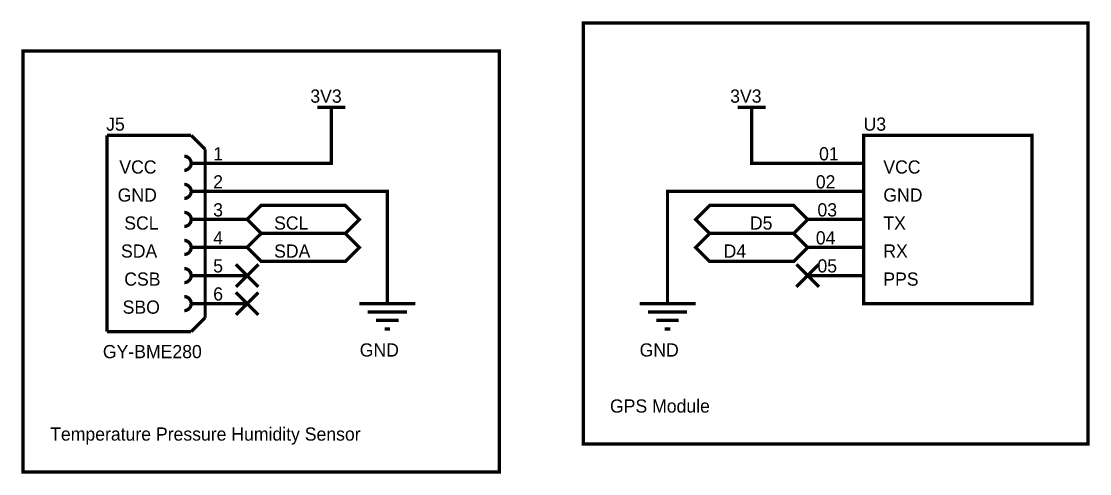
# Model space of a CAD drawing. Header units: inches. Extents: x 0 to 15, y 0 to 9.5.
# Drawn here: x 4.895 to 8.706, y 4.894 to 6.506 of the extents above; entities that cross this region are included whole.
import ezdxf

# ---------------------------------------------------------------- set-up
doc = ezdxf.new("R2010")
doc.units = ezdxf.units.IN
doc.header["$MEASUREMENT"] = 0
doc.layers.add('Sheet', color=255, linetype='Continuous')

msp = doc.modelspace()

# ---------------------------------------------------------------- linework, layer by layer
at = {"layer": 'Sheet'}
for points in [[(6.9002, 6.4997, 0.0118, 0.0118, 0), (8.7, 6.4997, 0.0118, 0.0118, 0), (8.7, 4.9997, 0.0118, 0.0118, 0), (6.9002, 4.9997, 0.0118, 0.0118, 0), (6.9002, 6.4997, 0.0118, 0.0118, 0)], [(4.9011, 6.3998, 0.0118, 0.0118, 0), (6.6003, 6.3998, 0.0118, 0.0118, 0), (6.6003, 4.8998, 0.0118, 0.0118, 0), (4.9011, 4.8998, 0.0118, 0.0118, 0), (4.9011, 6.3998, 0.0118, 0.0118, 0)], [(7.9001, 6.0998, 0.0118, 0.0118, 0), (8.4999, 6.0998, 0.0118, 0.0118, 0), (8.4999, 5.4998, 0.0118, 0.0118, 0), (7.9001, 5.4998, 0.0118, 0.0118, 0), (7.9001, 6.0998, 0.0118, 0.0118, 0)], [(7.9001, 6.0998, 0.0039, 0.0039, 0), (7.9001, 5.4998, 0.0039, 0.0039, 0), (8.4999, 5.4998, 0.0039, 0.0039, 0), (8.4999, 6.0998, 0.0039, 0.0039, 0), (7.9001, 6.0998, 0.0039, 0.0039, 0), (7.9001, 6.0998, 0.0039, 0.0039, 0)], [(5.7509, 5.7499, 0.0118, 0.0118, 0), (5.7006, 5.7998, 0.0118, 0.0118, 0), (5.7509, 5.8497, 0.0118, 0.0118, 0), (6.0508, 5.8497, 0.0118, 0.0118, 0), (6.1007, 5.7998, 0.0118, 0.0118, 0), (6.0508, 5.7499, 0.0118, 0.0118, 0), (5.7509, 5.7499, 0.0118, 0.0118, 0)], [(5.7509, 5.7499, 0.0039, 0.0039, 0), (5.7006, 5.7998, 0.0039, 0.0039, 0), (5.7509, 5.8497, 0.0039, 0.0039, 0), (6.0508, 5.8497, 0.0039, 0.0039, 0), (6.1007, 5.7998, 0.0039, 0.0039, 0), (6.0508, 5.7499, 0.0039, 0.0039, 0), (5.7509, 5.7499, 0.0039, 0.0039, 0)], [(7.3502, 5.7499, 0.0118, 0.0118, 0), (7.3003, 5.7998, 0.0118, 0.0118, 0), (7.3502, 5.8497, 0.0118, 0.0118, 0), (7.6501, 5.8497, 0.0118, 0.0118, 0), (7.7001, 5.7998, 0.0118, 0.0118, 0), (7.6501, 5.7499, 0.0118, 0.0118, 0), (7.3502, 5.7499, 0.0118, 0.0118, 0)], [(7.3502, 5.7499, 0.0039, 0.0039, 0), (7.3003, 5.7998, 0.0039, 0.0039, 0), (7.3502, 5.8497, 0.0039, 0.0039, 0), (7.6501, 5.8497, 0.0039, 0.0039, 0), (7.7001, 5.7998, 0.0039, 0.0039, 0), (7.6501, 5.7499, 0.0039, 0.0039, 0), (7.3502, 5.7499, 0.0039, 0.0039, 0)], [(5.7509, 5.65, 0.0118, 0.0118, 0), (5.7006, 5.6999, 0.0118, 0.0118, 0), (5.7509, 5.7499, 0.0118, 0.0118, 0), (6.0508, 5.7499, 0.0118, 0.0118, 0), (6.1007, 5.6999, 0.0118, 0.0118, 0), (6.0508, 5.65, 0.0118, 0.0118, 0), (5.7509, 5.65, 0.0118, 0.0118, 0)], [(7.3502, 5.65, 0.0118, 0.0118, 0), (7.3003, 5.6999, 0.0118, 0.0118, 0), (7.3502, 5.7499, 0.0118, 0.0118, 0), (7.6501, 5.7499, 0.0118, 0.0118, 0), (7.7001, 5.6999, 0.0118, 0.0118, 0), (7.6501, 5.65, 0.0118, 0.0118, 0), (7.3502, 5.65, 0.0118, 0.0118, 0)], [(5.7509, 5.65, 0.0039, 0.0039, 0), (5.7006, 5.6999, 0.0039, 0.0039, 0), (5.7509, 5.7499, 0.0039, 0.0039, 0), (6.0508, 5.7499, 0.0039, 0.0039, 0), (6.1007, 5.6999, 0.0039, 0.0039, 0), (6.0508, 5.65, 0.0039, 0.0039, 0), (5.7509, 5.65, 0.0039, 0.0039, 0)], [(7.3502, 5.65, 0.0039, 0.0039, 0), (7.3003, 5.6999, 0.0039, 0.0039, 0), (7.3502, 5.7499, 0.0039, 0.0039, 0), (7.6501, 5.7499, 0.0039, 0.0039, 0), (7.7001, 5.6999, 0.0039, 0.0039, 0), (7.6501, 5.65, 0.0039, 0.0039, 0), (7.3502, 5.65, 0.0039, 0.0039, 0)]]:
    msp.add_lwpolyline(points, format="xyseb", close=True, dxfattribs=at)
for points in [[(5.9506, 6.1997, 0.0118, 0.0118, 0), (6.0508, 6.1997, 0.0118, 0.0118, 0)], [(6.0005, 6.0998, 0.0118, 0.0118, 0), (6.0005, 6.1997, 0.0118, 0.0118, 0)], [(7.4501, 6.1997, 0.0118, 0.0118, 0), (7.5503, 6.1997, 0.0118, 0.0118, 0)], [(7.5, 6.0998, 0.0118, 0.0118, 0), (7.5, 6.1997, 0.0118, 0.0118, 0)], [(5.201, 5.3999, 0.0118, 0.0118, 0), (5.201, 6.0998, 0.0118, 0.0118, 0)], [(5.201, 6.0998, 0.0118, 0.0118, 0), (5.5009, 6.0998, 0.0118, 0.0118, 0)], [(5.5509, 6.0499, 0.0118, 0.0118, 0), (5.5009, 6.0998, 0.0118, 0.0118, 0)], [(5.7006, 5.9999, 0.0118, 0.0118, 0), (6.0005, 5.9999, 0.0118, 0.0118, 0), (6.0005, 6.0998, 0.0118, 0.0118, 0)], [(7.5, 6.0998, 0.0118, 0.0118, 0), (7.5, 5.9999, 0.0118, 0.0118, 0), (7.7001, 5.9999, 0.0118, 0.0118, 0)], [(5.5009, 5.9999, 0.0118, 0.0118, 0), (5.5009, 6.001, 0.0118, 0.0118, 0), (5.5009, 6.0025, 0.0118, 0.0118, 0), (5.5006, 6.0036, 0.0118, 0.0118, 0), (5.5006, 6.0051, 0.0118, 0.0118, 0), (5.5002, 6.0062, 0.0118, 0.0118, 0), (5.4998, 6.0073, 0.0118, 0.0118, 0), (5.4995, 6.0084, 0.0118, 0.0118, 0), (5.4991, 6.0095, 0.0118, 0.0118, 0), (5.4984, 6.0106, 0.0118, 0.0118, 0), (5.498, 6.0117, 0.0118, 0.0118, 0), (5.4973, 6.0128, 0.0118, 0.0118, 0), (5.4965, 6.0139, 0.0118, 0.0118, 0), (5.4958, 6.0146, 0.0118, 0.0118, 0), (5.4951, 6.0157, 0.0118, 0.0118, 0), (5.4943, 6.0168, 0.0118, 0.0118, 0), (5.4936, 6.0175, 0.0118, 0.0118, 0), (5.4929, 6.0183, 0.0118, 0.0118, 0), (5.4918, 6.019, 0.0118, 0.0118, 0), (5.4907, 6.0198, 0.0118, 0.0118, 0), (5.4899, 6.0205, 0.0118, 0.0118, 0), (5.4888, 6.0212, 0.0118, 0.0118, 0), (5.4877, 6.022, 0.0118, 0.0118, 0), (5.4866, 6.0223, 0.0118, 0.0118, 0), (5.4855, 6.0231, 0.0118, 0.0118, 0), (5.4844, 6.0234, 0.0118, 0.0118, 0), (5.4833, 6.0238, 0.0118, 0.0118, 0), (5.4822, 6.0242, 0.0118, 0.0118, 0), (5.4811, 6.0245, 0.0118, 0.0118, 0), (5.4796, 6.0245, 0.0118, 0.0118, 0), (5.4785, 6.0249, 0.0118, 0.0118, 0), (5.4771, 6.0249, 0.0118, 0.0118, 0), (5.476, 6.0249, 0.0118, 0.0118, 0)], [(5.476, 6.0249, 0.0118, 0.0118, 0), (5.476, 6.0249, 0.0118, 0.0118, 0), (5.476, 6.0249, 0.0118, 0.0118, 0), (5.476, 6.0249, 0.0118, 0.0118, 0), (5.476, 6.0249, 0.0118, 0.0118, 0), (5.476, 6.0249, 0.0118, 0.0118, 0), (5.476, 6.0249, 0.0118, 0.0118, 0), (5.476, 6.0249, 0.0118, 0.0118, 0), (5.476, 6.0249, 0.0118, 0.0118, 0), (5.476, 6.0249, 0.0118, 0.0118, 0), (5.476, 6.0249, 0.0118, 0.0118, 0), (5.476, 6.0249, 0.0118, 0.0118, 0), (5.476, 6.0249, 0.0118, 0.0118, 0), (5.476, 6.0249, 0.0118, 0.0118, 0), (5.476, 6.0249, 0.0118, 0.0118, 0), (5.476, 6.0249, 0.0118, 0.0118, 0), (5.476, 6.0249, 0.0118, 0.0118, 0), (5.476, 6.0249, 0.0118, 0.0118, 0), (5.476, 6.0249, 0.0118, 0.0118, 0), (5.476, 6.0249, 0.0118, 0.0118, 0), (5.476, 6.0249, 0.0118, 0.0118, 0), (5.476, 6.0249, 0.0118, 0.0118, 0), (5.476, 6.0249, 0.0118, 0.0118, 0), (5.476, 6.0249, 0.0118, 0.0118, 0), (5.476, 6.0249, 0.0118, 0.0118, 0), (5.476, 6.0249, 0.0118, 0.0118, 0), (5.476, 6.0249, 0.0118, 0.0118, 0), (5.476, 6.0249, 0.0118, 0.0118, 0), (5.476, 6.0249, 0.0118, 0.0118, 0), (5.476, 6.0249, 0.0118, 0.0118, 0), (5.476, 6.0249, 0.0118, 0.0118, 0), (5.476, 6.0249, 0.0118, 0.0118, 0), (5.476, 6.0249, 0.0118, 0.0118, 0)], [(5.5509, 6.0499, 0.0118, 0.0118, 0), (5.5509, 5.4499, 0.0118, 0.0118, 0)], [(5.476, 5.975, 0.0118, 0.0118, 0), (5.4771, 5.975, 0.0118, 0.0118, 0), (5.4785, 5.975, 0.0118, 0.0118, 0), (5.4796, 5.9753, 0.0118, 0.0118, 0), (5.4811, 5.9753, 0.0118, 0.0118, 0), (5.4822, 5.9757, 0.0118, 0.0118, 0), (5.4833, 5.9761, 0.0118, 0.0118, 0), (5.4844, 5.9764, 0.0118, 0.0118, 0), (5.4855, 5.9768, 0.0118, 0.0118, 0), (5.4866, 5.9775, 0.0118, 0.0118, 0), (5.4877, 5.9779, 0.0118, 0.0118, 0), (5.4888, 5.9786, 0.0118, 0.0118, 0), (5.4899, 5.979, 0.0118, 0.0118, 0), (5.4907, 5.9797, 0.0118, 0.0118, 0), (5.4918, 5.9805, 0.0118, 0.0118, 0), (5.4929, 5.9816, 0.0118, 0.0118, 0), (5.4936, 5.9823, 0.0118, 0.0118, 0), (5.4943, 5.983, 0.0118, 0.0118, 0), (5.4951, 5.9841, 0.0118, 0.0118, 0), (5.4958, 5.9849, 0.0118, 0.0118, 0), (5.4965, 5.986, 0.0118, 0.0118, 0), (5.4973, 5.9871, 0.0118, 0.0118, 0), (5.498, 5.9878, 0.0118, 0.0118, 0), (5.4984, 5.9889, 0.0118, 0.0118, 0), (5.4991, 5.99, 0.0118, 0.0118, 0), (5.4995, 5.9911, 0.0118, 0.0118, 0), (5.4998, 5.9926, 0.0118, 0.0118, 0), (5.5002, 5.9937, 0.0118, 0.0118, 0), (5.5006, 5.9948, 0.0118, 0.0118, 0), (5.5006, 5.9963, 0.0118, 0.0118, 0), (5.5009, 5.9974, 0.0118, 0.0118, 0), (5.5009, 5.9985, 0.0118, 0.0118, 0), (5.5009, 5.9999, 0.0118, 0.0118, 0)], [(5.5009, 5.9999, 0.0118, 0.0118, 0), (5.7006, 5.9999, 0.0118, 0.0118, 0)], [(7.9001, 5.9999, 0.0118, 0.0118, 0), (7.7001, 5.9999, 0.0118, 0.0118, 0)], [(5.5009, 5.8997, 0.0118, 0.0118, 0), (5.5009, 5.9011, 0.0118, 0.0118, 0), (5.5009, 5.9022, 0.0118, 0.0118, 0), (5.5006, 5.9034, 0.0118, 0.0118, 0), (5.5006, 5.9048, 0.0118, 0.0118, 0), (5.5002, 5.9059, 0.0118, 0.0118, 0), (5.4998, 5.907, 0.0118, 0.0118, 0), (5.4995, 5.9085, 0.0118, 0.0118, 0), (5.4991, 5.9096, 0.0118, 0.0118, 0), (5.4984, 5.9107, 0.0118, 0.0118, 0), (5.498, 5.9118, 0.0118, 0.0118, 0), (5.4973, 5.9125, 0.0118, 0.0118, 0), (5.4965, 5.9136, 0.0118, 0.0118, 0), (5.4958, 5.9147, 0.0118, 0.0118, 0), (5.4951, 5.9155, 0.0118, 0.0118, 0), (5.4943, 5.9166, 0.0118, 0.0118, 0), (5.4936, 5.9173, 0.0118, 0.0118, 0), (5.4929, 5.918, 0.0118, 0.0118, 0), (5.4918, 5.9191, 0.0118, 0.0118, 0), (5.4907, 5.9199, 0.0118, 0.0118, 0), (5.4899, 5.9206, 0.0118, 0.0118, 0), (5.4888, 5.921, 0.0118, 0.0118, 0), (5.4877, 5.9217, 0.0118, 0.0118, 0), (5.4866, 5.9221, 0.0118, 0.0118, 0), (5.4855, 5.9228, 0.0118, 0.0118, 0), (5.4844, 5.9232, 0.0118, 0.0118, 0), (5.4833, 5.9235, 0.0118, 0.0118, 0), (5.4822, 5.9239, 0.0118, 0.0118, 0), (5.4811, 5.9243, 0.0118, 0.0118, 0), (5.4796, 5.9243, 0.0118, 0.0118, 0), (5.4785, 5.9246, 0.0118, 0.0118, 0), (5.4771, 5.9246, 0.0118, 0.0118, 0), (5.476, 5.9246, 0.0118, 0.0118, 0)], [(5.476, 5.9246, 0.0118, 0.0118, 0), (5.476, 5.9246, 0.0118, 0.0118, 0), (5.476, 5.9246, 0.0118, 0.0118, 0), (5.476, 5.9246, 0.0118, 0.0118, 0), (5.476, 5.9246, 0.0118, 0.0118, 0), (5.476, 5.9246, 0.0118, 0.0118, 0), (5.476, 5.9246, 0.0118, 0.0118, 0), (5.476, 5.9246, 0.0118, 0.0118, 0), (5.476, 5.9246, 0.0118, 0.0118, 0), (5.476, 5.9246, 0.0118, 0.0118, 0), (5.476, 5.9246, 0.0118, 0.0118, 0), (5.476, 5.9246, 0.0118, 0.0118, 0), (5.476, 5.9246, 0.0118, 0.0118, 0), (5.476, 5.9246, 0.0118, 0.0118, 0), (5.476, 5.9246, 0.0118, 0.0118, 0), (5.476, 5.9246, 0.0118, 0.0118, 0), (5.476, 5.9246, 0.0118, 0.0118, 0), (5.476, 5.9246, 0.0118, 0.0118, 0), (5.476, 5.9246, 0.0118, 0.0118, 0), (5.476, 5.9246, 0.0118, 0.0118, 0), (5.476, 5.9246, 0.0118, 0.0118, 0), (5.476, 5.9246, 0.0118, 0.0118, 0), (5.476, 5.9246, 0.0118, 0.0118, 0), (5.476, 5.9246, 0.0118, 0.0118, 0), (5.476, 5.9246, 0.0118, 0.0118, 0), (5.476, 5.9246, 0.0118, 0.0118, 0), (5.476, 5.9246, 0.0118, 0.0118, 0), (5.476, 5.9246, 0.0118, 0.0118, 0), (5.476, 5.9246, 0.0118, 0.0118, 0), (5.476, 5.9246, 0.0118, 0.0118, 0), (5.476, 5.9246, 0.0118, 0.0118, 0), (5.476, 5.9246, 0.0118, 0.0118, 0), (5.476, 5.9246, 0.0118, 0.0118, 0)], [(5.476, 5.8747, 0.0118, 0.0118, 0), (5.4771, 5.8747, 0.0118, 0.0118, 0), (5.4785, 5.8747, 0.0118, 0.0118, 0), (5.4796, 5.8751, 0.0118, 0.0118, 0), (5.4811, 5.8751, 0.0118, 0.0118, 0), (5.4822, 5.8754, 0.0118, 0.0118, 0), (5.4833, 5.8758, 0.0118, 0.0118, 0), (5.4844, 5.8762, 0.0118, 0.0118, 0), (5.4855, 5.8765, 0.0118, 0.0118, 0), (5.4866, 5.8773, 0.0118, 0.0118, 0), (5.4877, 5.8776, 0.0118, 0.0118, 0), (5.4888, 5.8784, 0.0118, 0.0118, 0), (5.4899, 5.8791, 0.0118, 0.0118, 0), (5.4907, 5.8799, 0.0118, 0.0118, 0), (5.4918, 5.8806, 0.0118, 0.0118, 0), (5.4929, 5.8813, 0.0118, 0.0118, 0), (5.4936, 5.8821, 0.0118, 0.0118, 0), (5.4943, 5.8828, 0.0118, 0.0118, 0), (5.4951, 5.8839, 0.0118, 0.0118, 0), (5.4958, 5.885, 0.0118, 0.0118, 0), (5.4965, 5.8857, 0.0118, 0.0118, 0), (5.4973, 5.8868, 0.0118, 0.0118, 0), (5.498, 5.8879, 0.0118, 0.0118, 0), (5.4984, 5.889, 0.0118, 0.0118, 0), (5.4991, 5.8901, 0.0118, 0.0118, 0), (5.4995, 5.8912, 0.0118, 0.0118, 0), (5.4998, 5.8923, 0.0118, 0.0118, 0), (5.5002, 5.8934, 0.0118, 0.0118, 0), (5.5006, 5.8945, 0.0118, 0.0118, 0), (5.5006, 5.896, 0.0118, 0.0118, 0), (5.5009, 5.8971, 0.0118, 0.0118, 0), (5.5009, 5.8986, 0.0118, 0.0118, 0), (5.5009, 5.8997, 0.0118, 0.0118, 0)], [(5.5009, 5.8997, 0.0118, 0.0118, 0), (5.7006, 5.8997, 0.0118, 0.0118, 0)], [(5.7006, 5.8997, 0.0118, 0.0118, 0), (6.2006, 5.8997, 0.0118, 0.0118, 0), (6.2006, 5.5997, 0.0118, 0.0118, 0)], [(7.2001, 5.5997, 0.0118, 0.0118, 0), (7.2001, 5.8997, 0.0118, 0.0118, 0), (7.7001, 5.8997, 0.0118, 0.0118, 0)], [(7.9001, 5.8997, 0.0118, 0.0118, 0), (7.7001, 5.8997, 0.0118, 0.0118, 0)], [(5.5009, 5.7998, 0.0118, 0.0118, 0), (5.5009, 5.8013, 0.0118, 0.0118, 0), (5.5009, 5.8024, 0.0118, 0.0118, 0), (5.5006, 5.8035, 0.0118, 0.0118, 0), (5.5006, 5.8049, 0.0118, 0.0118, 0), (5.5002, 5.806, 0.0118, 0.0118, 0), (5.4998, 5.8071, 0.0118, 0.0118, 0), (5.4995, 5.8086, 0.0118, 0.0118, 0), (5.4991, 5.8097, 0.0118, 0.0118, 0), (5.4984, 5.8108, 0.0118, 0.0118, 0), (5.498, 5.8119, 0.0118, 0.0118, 0), (5.4973, 5.8127, 0.0118, 0.0118, 0), (5.4965, 5.8138, 0.0118, 0.0118, 0), (5.4958, 5.8149, 0.0118, 0.0118, 0), (5.4951, 5.8156, 0.0118, 0.0118, 0), (5.4943, 5.8167, 0.0118, 0.0118, 0), (5.4936, 5.8174, 0.0118, 0.0118, 0), (5.4929, 5.8182, 0.0118, 0.0118, 0), (5.4918, 5.8193, 0.0118, 0.0118, 0), (5.4907, 5.82, 0.0118, 0.0118, 0), (5.4899, 5.8207, 0.0118, 0.0118, 0), (5.4888, 5.8211, 0.0118, 0.0118, 0), (5.4877, 5.8218, 0.0118, 0.0118, 0), (5.4866, 5.8222, 0.0118, 0.0118, 0), (5.4855, 5.8229, 0.0118, 0.0118, 0), (5.4844, 5.8233, 0.0118, 0.0118, 0), (5.4833, 5.8237, 0.0118, 0.0118, 0), (5.4822, 5.824, 0.0118, 0.0118, 0), (5.4811, 5.8244, 0.0118, 0.0118, 0), (5.4796, 5.8244, 0.0118, 0.0118, 0), (5.4785, 5.8248, 0.0118, 0.0118, 0), (5.4771, 5.8248, 0.0118, 0.0118, 0), (5.476, 5.8248, 0.0118, 0.0118, 0)], [(5.476, 5.8248, 0.0118, 0.0118, 0), (5.476, 5.8248, 0.0118, 0.0118, 0), (5.476, 5.8248, 0.0118, 0.0118, 0), (5.476, 5.8248, 0.0118, 0.0118, 0), (5.476, 5.8248, 0.0118, 0.0118, 0), (5.476, 5.8248, 0.0118, 0.0118, 0), (5.476, 5.8248, 0.0118, 0.0118, 0), (5.476, 5.8248, 0.0118, 0.0118, 0), (5.476, 5.8248, 0.0118, 0.0118, 0), (5.476, 5.8248, 0.0118, 0.0118, 0), (5.476, 5.8248, 0.0118, 0.0118, 0), (5.476, 5.8248, 0.0118, 0.0118, 0), (5.476, 5.8248, 0.0118, 0.0118, 0), (5.476, 5.8248, 0.0118, 0.0118, 0), (5.476, 5.8248, 0.0118, 0.0118, 0), (5.476, 5.8248, 0.0118, 0.0118, 0), (5.476, 5.8248, 0.0118, 0.0118, 0), (5.476, 5.8248, 0.0118, 0.0118, 0), (5.476, 5.8248, 0.0118, 0.0118, 0), (5.476, 5.8248, 0.0118, 0.0118, 0), (5.476, 5.8248, 0.0118, 0.0118, 0), (5.476, 5.8248, 0.0118, 0.0118, 0), (5.476, 5.8248, 0.0118, 0.0118, 0), (5.476, 5.8248, 0.0118, 0.0118, 0), (5.476, 5.8248, 0.0118, 0.0118, 0), (5.476, 5.8248, 0.0118, 0.0118, 0), (5.476, 5.8248, 0.0118, 0.0118, 0), (5.476, 5.8248, 0.0118, 0.0118, 0), (5.476, 5.8248, 0.0118, 0.0118, 0), (5.476, 5.8248, 0.0118, 0.0118, 0), (5.476, 5.8248, 0.0118, 0.0118, 0), (5.476, 5.8248, 0.0118, 0.0118, 0), (5.476, 5.8248, 0.0118, 0.0118, 0)], [(5.476, 5.7748, 0.0118, 0.0118, 0), (5.4771, 5.7748, 0.0118, 0.0118, 0), (5.4785, 5.7748, 0.0118, 0.0118, 0), (5.4796, 5.7752, 0.0118, 0.0118, 0), (5.4811, 5.7752, 0.0118, 0.0118, 0), (5.4822, 5.7756, 0.0118, 0.0118, 0), (5.4833, 5.7759, 0.0118, 0.0118, 0), (5.4844, 5.7763, 0.0118, 0.0118, 0), (5.4855, 5.7767, 0.0118, 0.0118, 0), (5.4866, 5.7774, 0.0118, 0.0118, 0), (5.4877, 5.7778, 0.0118, 0.0118, 0), (5.4888, 5.7785, 0.0118, 0.0118, 0), (5.4899, 5.7789, 0.0118, 0.0118, 0), (5.4907, 5.7796, 0.0118, 0.0118, 0), (5.4918, 5.7803, 0.0118, 0.0118, 0), (5.4929, 5.7814, 0.0118, 0.0118, 0), (5.4936, 5.7822, 0.0118, 0.0118, 0), (5.4943, 5.7829, 0.0118, 0.0118, 0), (5.4951, 5.784, 0.0118, 0.0118, 0), (5.4958, 5.7847, 0.0118, 0.0118, 0), (5.4965, 5.7858, 0.0118, 0.0118, 0), (5.4973, 5.787, 0.0118, 0.0118, 0), (5.498, 5.7877, 0.0118, 0.0118, 0), (5.4984, 5.7888, 0.0118, 0.0118, 0), (5.4991, 5.7899, 0.0118, 0.0118, 0), (5.4995, 5.791, 0.0118, 0.0118, 0), (5.4998, 5.7925, 0.0118, 0.0118, 0), (5.5002, 5.7936, 0.0118, 0.0118, 0), (5.5006, 5.7947, 0.0118, 0.0118, 0), (5.5006, 5.7961, 0.0118, 0.0118, 0), (5.5009, 5.7972, 0.0118, 0.0118, 0), (5.5009, 5.7983, 0.0118, 0.0118, 0), (5.5009, 5.7998, 0.0118, 0.0118, 0)], [(5.5009, 5.7998, 0.0118, 0.0118, 0), (5.7006, 5.7998, 0.0118, 0.0118, 0)], [(7.9001, 5.7998, 0.0118, 0.0118, 0), (7.7001, 5.7998, 0.0118, 0.0118, 0)], [(5.5009, 5.6999, 0.0118, 0.0118, 0), (5.5009, 5.701, 0.0118, 0.0118, 0), (5.5009, 5.7025, 0.0118, 0.0118, 0), (5.5006, 5.7036, 0.0118, 0.0118, 0), (5.5006, 5.7051, 0.0118, 0.0118, 0), (5.5002, 5.7062, 0.0118, 0.0118, 0), (5.4998, 5.7073, 0.0118, 0.0118, 0), (5.4995, 5.7084, 0.0118, 0.0118, 0), (5.4991, 5.7095, 0.0118, 0.0118, 0), (5.4984, 5.7106, 0.0118, 0.0118, 0), (5.498, 5.7117, 0.0118, 0.0118, 0), (5.4973, 5.7128, 0.0118, 0.0118, 0), (5.4965, 5.7139, 0.0118, 0.0118, 0), (5.4958, 5.7146, 0.0118, 0.0118, 0), (5.4951, 5.7157, 0.0118, 0.0118, 0), (5.4943, 5.7168, 0.0118, 0.0118, 0), (5.4936, 5.7176, 0.0118, 0.0118, 0), (5.4929, 5.7183, 0.0118, 0.0118, 0), (5.4918, 5.719, 0.0118, 0.0118, 0), (5.4907, 5.7198, 0.0118, 0.0118, 0), (5.4899, 5.7205, 0.0118, 0.0118, 0), (5.4888, 5.7212, 0.0118, 0.0118, 0), (5.4877, 5.722, 0.0118, 0.0118, 0), (5.4866, 5.7223, 0.0118, 0.0118, 0), (5.4855, 5.7231, 0.0118, 0.0118, 0), (5.4844, 5.7234, 0.0118, 0.0118, 0), (5.4833, 5.7238, 0.0118, 0.0118, 0), (5.4822, 5.7242, 0.0118, 0.0118, 0), (5.4811, 5.7245, 0.0118, 0.0118, 0), (5.4796, 5.7245, 0.0118, 0.0118, 0), (5.4785, 5.7249, 0.0118, 0.0118, 0), (5.4771, 5.7249, 0.0118, 0.0118, 0), (5.476, 5.7249, 0.0118, 0.0118, 0)], [(5.476, 5.7249, 0.0118, 0.0118, 0), (5.476, 5.7249, 0.0118, 0.0118, 0), (5.476, 5.7249, 0.0118, 0.0118, 0), (5.476, 5.7249, 0.0118, 0.0118, 0), (5.476, 5.7249, 0.0118, 0.0118, 0), (5.476, 5.7249, 0.0118, 0.0118, 0), (5.476, 5.7249, 0.0118, 0.0118, 0), (5.476, 5.7249, 0.0118, 0.0118, 0), (5.476, 5.7249, 0.0118, 0.0118, 0), (5.476, 5.7249, 0.0118, 0.0118, 0), (5.476, 5.7249, 0.0118, 0.0118, 0), (5.476, 5.7249, 0.0118, 0.0118, 0), (5.476, 5.7249, 0.0118, 0.0118, 0), (5.476, 5.7249, 0.0118, 0.0118, 0), (5.476, 5.7249, 0.0118, 0.0118, 0), (5.476, 5.7249, 0.0118, 0.0118, 0), (5.476, 5.7249, 0.0118, 0.0118, 0), (5.476, 5.7249, 0.0118, 0.0118, 0), (5.476, 5.7249, 0.0118, 0.0118, 0), (5.476, 5.7249, 0.0118, 0.0118, 0), (5.476, 5.7249, 0.0118, 0.0118, 0), (5.476, 5.7249, 0.0118, 0.0118, 0), (5.476, 5.7249, 0.0118, 0.0118, 0), (5.476, 5.7249, 0.0118, 0.0118, 0), (5.476, 5.7249, 0.0118, 0.0118, 0), (5.476, 5.7249, 0.0118, 0.0118, 0), (5.476, 5.7249, 0.0118, 0.0118, 0), (5.476, 5.7249, 0.0118, 0.0118, 0), (5.476, 5.7249, 0.0118, 0.0118, 0), (5.476, 5.7249, 0.0118, 0.0118, 0), (5.476, 5.7249, 0.0118, 0.0118, 0), (5.476, 5.7249, 0.0118, 0.0118, 0), (5.476, 5.7249, 0.0118, 0.0118, 0)], [(5.476, 5.675, 0.0118, 0.0118, 0), (5.4771, 5.675, 0.0118, 0.0118, 0), (5.4785, 5.675, 0.0118, 0.0118, 0), (5.4796, 5.6753, 0.0118, 0.0118, 0), (5.4811, 5.6753, 0.0118, 0.0118, 0), (5.4822, 5.6757, 0.0118, 0.0118, 0), (5.4833, 5.6761, 0.0118, 0.0118, 0), (5.4844, 5.6764, 0.0118, 0.0118, 0), (5.4855, 5.6768, 0.0118, 0.0118, 0), (5.4866, 5.6775, 0.0118, 0.0118, 0), (5.4877, 5.6779, 0.0118, 0.0118, 0), (5.4888, 5.6786, 0.0118, 0.0118, 0), (5.4899, 5.679, 0.0118, 0.0118, 0), (5.4907, 5.6797, 0.0118, 0.0118, 0), (5.4918, 5.6805, 0.0118, 0.0118, 0), (5.4929, 5.6816, 0.0118, 0.0118, 0), (5.4936, 5.6823, 0.0118, 0.0118, 0), (5.4943, 5.683, 0.0118, 0.0118, 0), (5.4951, 5.6841, 0.0118, 0.0118, 0), (5.4958, 5.6849, 0.0118, 0.0118, 0), (5.4965, 5.686, 0.0118, 0.0118, 0), (5.4973, 5.6871, 0.0118, 0.0118, 0), (5.498, 5.6878, 0.0118, 0.0118, 0), (5.4984, 5.6889, 0.0118, 0.0118, 0), (5.4991, 5.69, 0.0118, 0.0118, 0), (5.4995, 5.6911, 0.0118, 0.0118, 0), (5.4998, 5.6926, 0.0118, 0.0118, 0), (5.5002, 5.6937, 0.0118, 0.0118, 0), (5.5006, 5.6948, 0.0118, 0.0118, 0), (5.5006, 5.6963, 0.0118, 0.0118, 0), (5.5009, 5.6974, 0.0118, 0.0118, 0), (5.5009, 5.6985, 0.0118, 0.0118, 0), (5.5009, 5.6999, 0.0118, 0.0118, 0)], [(5.5009, 5.6999, 0.0118, 0.0118, 0), (5.7006, 5.6999, 0.0118, 0.0118, 0)], [(7.9001, 5.6999, 0.0118, 0.0118, 0), (7.7001, 5.6999, 0.0118, 0.0118, 0)], [(5.6606, 5.5597, 0.0118, 0.0118, 0), (5.7406, 5.6397, 0.0118, 0.0118, 0)], [(5.6606, 5.6397, 0.0118, 0.0118, 0), (5.7406, 5.5597, 0.0118, 0.0118, 0)], [(7.66, 5.5597, 0.0118, 0.0118, 0), (7.7401, 5.6397, 0.0118, 0.0118, 0)], [(7.66, 5.6397, 0.0118, 0.0118, 0), (7.7401, 5.5597, 0.0118, 0.0118, 0)], [(5.5009, 5.5997, 0.0118, 0.0118, 0), (5.5009, 5.6012, 0.0118, 0.0118, 0), (5.5009, 5.6023, 0.0118, 0.0118, 0), (5.5006, 5.6034, 0.0118, 0.0118, 0), (5.5006, 5.6048, 0.0118, 0.0118, 0), (5.5002, 5.6059, 0.0118, 0.0118, 0), (5.4998, 5.607, 0.0118, 0.0118, 0), (5.4995, 5.6085, 0.0118, 0.0118, 0), (5.4991, 5.6096, 0.0118, 0.0118, 0), (5.4984, 5.6107, 0.0118, 0.0118, 0), (5.498, 5.6118, 0.0118, 0.0118, 0), (5.4973, 5.6125, 0.0118, 0.0118, 0), (5.4965, 5.6136, 0.0118, 0.0118, 0), (5.4958, 5.6147, 0.0118, 0.0118, 0), (5.4951, 5.6155, 0.0118, 0.0118, 0), (5.4943, 5.6166, 0.0118, 0.0118, 0), (5.4936, 5.6173, 0.0118, 0.0118, 0), (5.4929, 5.618, 0.0118, 0.0118, 0), (5.4918, 5.6191, 0.0118, 0.0118, 0), (5.4907, 5.6199, 0.0118, 0.0118, 0), (5.4899, 5.6206, 0.0118, 0.0118, 0), (5.4888, 5.621, 0.0118, 0.0118, 0), (5.4877, 5.6217, 0.0118, 0.0118, 0), (5.4866, 5.6221, 0.0118, 0.0118, 0), (5.4855, 5.6228, 0.0118, 0.0118, 0), (5.4844, 5.6232, 0.0118, 0.0118, 0), (5.4833, 5.6236, 0.0118, 0.0118, 0), (5.4822, 5.6239, 0.0118, 0.0118, 0), (5.4811, 5.6243, 0.0118, 0.0118, 0), (5.4796, 5.6243, 0.0118, 0.0118, 0), (5.4785, 5.6247, 0.0118, 0.0118, 0), (5.4771, 5.6247, 0.0118, 0.0118, 0), (5.476, 5.6247, 0.0118, 0.0118, 0)], [(5.476, 5.6247, 0.0118, 0.0118, 0), (5.476, 5.6247, 0.0118, 0.0118, 0), (5.476, 5.6247, 0.0118, 0.0118, 0), (5.476, 5.6247, 0.0118, 0.0118, 0), (5.476, 5.6247, 0.0118, 0.0118, 0), (5.476, 5.6247, 0.0118, 0.0118, 0), (5.476, 5.6247, 0.0118, 0.0118, 0), (5.476, 5.6247, 0.0118, 0.0118, 0), (5.476, 5.6247, 0.0118, 0.0118, 0), (5.476, 5.6247, 0.0118, 0.0118, 0), (5.476, 5.6247, 0.0118, 0.0118, 0), (5.476, 5.6247, 0.0118, 0.0118, 0), (5.476, 5.6247, 0.0118, 0.0118, 0), (5.476, 5.6247, 0.0118, 0.0118, 0), (5.476, 5.6247, 0.0118, 0.0118, 0), (5.476, 5.6247, 0.0118, 0.0118, 0), (5.476, 5.6247, 0.0118, 0.0118, 0), (5.476, 5.6247, 0.0118, 0.0118, 0), (5.476, 5.6247, 0.0118, 0.0118, 0), (5.476, 5.6247, 0.0118, 0.0118, 0), (5.476, 5.6247, 0.0118, 0.0118, 0), (5.476, 5.6247, 0.0118, 0.0118, 0), (5.476, 5.6247, 0.0118, 0.0118, 0), (5.476, 5.6247, 0.0118, 0.0118, 0), (5.476, 5.6247, 0.0118, 0.0118, 0), (5.476, 5.6247, 0.0118, 0.0118, 0), (5.476, 5.6247, 0.0118, 0.0118, 0), (5.476, 5.6247, 0.0118, 0.0118, 0), (5.476, 5.6247, 0.0118, 0.0118, 0), (5.476, 5.6247, 0.0118, 0.0118, 0), (5.476, 5.6247, 0.0118, 0.0118, 0), (5.476, 5.6247, 0.0118, 0.0118, 0), (5.476, 5.6247, 0.0118, 0.0118, 0)], [(5.476, 5.5747, 0.0118, 0.0118, 0), (5.4771, 5.5747, 0.0118, 0.0118, 0), (5.4785, 5.5747, 0.0118, 0.0118, 0), (5.4796, 5.5751, 0.0118, 0.0118, 0), (5.4811, 5.5751, 0.0118, 0.0118, 0), (5.4822, 5.5754, 0.0118, 0.0118, 0), (5.4833, 5.5758, 0.0118, 0.0118, 0), (5.4844, 5.5762, 0.0118, 0.0118, 0), (5.4855, 5.5765, 0.0118, 0.0118, 0), (5.4866, 5.5773, 0.0118, 0.0118, 0), (5.4877, 5.5777, 0.0118, 0.0118, 0), (5.4888, 5.5784, 0.0118, 0.0118, 0), (5.4899, 5.5791, 0.0118, 0.0118, 0), (5.4907, 5.5799, 0.0118, 0.0118, 0), (5.4918, 5.5806, 0.0118, 0.0118, 0), (5.4929, 5.5813, 0.0118, 0.0118, 0), (5.4936, 5.5821, 0.0118, 0.0118, 0), (5.4943, 5.5828, 0.0118, 0.0118, 0), (5.4951, 5.5839, 0.0118, 0.0118, 0), (5.4958, 5.585, 0.0118, 0.0118, 0), (5.4965, 5.5857, 0.0118, 0.0118, 0), (5.4973, 5.5868, 0.0118, 0.0118, 0), (5.498, 5.5879, 0.0118, 0.0118, 0), (5.4984, 5.589, 0.0118, 0.0118, 0), (5.4991, 5.5901, 0.0118, 0.0118, 0), (5.4995, 5.5912, 0.0118, 0.0118, 0), (5.4998, 5.5923, 0.0118, 0.0118, 0), (5.5002, 5.5934, 0.0118, 0.0118, 0), (5.5006, 5.5945, 0.0118, 0.0118, 0), (5.5006, 5.596, 0.0118, 0.0118, 0), (5.5009, 5.5971, 0.0118, 0.0118, 0), (5.5009, 5.5986, 0.0118, 0.0118, 0), (5.5009, 5.5997, 0.0118, 0.0118, 0)], [(5.5009, 5.5997, 0.0118, 0.0118, 0), (5.7006, 5.5997, 0.0118, 0.0118, 0)], [(6.2006, 5.5997, 0.0118, 0.0118, 0), (6.2006, 5.4998, 0.0118, 0.0118, 0)], [(7.2001, 5.5997, 0.0118, 0.0118, 0), (7.2001, 5.4998, 0.0118, 0.0118, 0)], [(7.9001, 5.5997, 0.0118, 0.0118, 0), (7.7001, 5.5997, 0.0118, 0.0118, 0)], [(5.5009, 5.4998, 0.0118, 0.0118, 0), (5.5009, 5.5013, 0.0118, 0.0118, 0), (5.5009, 5.5024, 0.0118, 0.0118, 0), (5.5006, 5.5035, 0.0118, 0.0118, 0), (5.5006, 5.5049, 0.0118, 0.0118, 0), (5.5002, 5.506, 0.0118, 0.0118, 0), (5.4998, 5.5072, 0.0118, 0.0118, 0), (5.4995, 5.5086, 0.0118, 0.0118, 0), (5.4991, 5.5097, 0.0118, 0.0118, 0), (5.4984, 5.5108, 0.0118, 0.0118, 0), (5.498, 5.5119, 0.0118, 0.0118, 0), (5.4973, 5.5127, 0.0118, 0.0118, 0), (5.4965, 5.5138, 0.0118, 0.0118, 0), (5.4958, 5.5149, 0.0118, 0.0118, 0), (5.4951, 5.5156, 0.0118, 0.0118, 0), (5.4943, 5.5167, 0.0118, 0.0118, 0), (5.4936, 5.5174, 0.0118, 0.0118, 0), (5.4929, 5.5182, 0.0118, 0.0118, 0), (5.4918, 5.5193, 0.0118, 0.0118, 0), (5.4907, 5.52, 0.0118, 0.0118, 0), (5.4899, 5.5207, 0.0118, 0.0118, 0), (5.4888, 5.5211, 0.0118, 0.0118, 0), (5.4877, 5.5218, 0.0118, 0.0118, 0), (5.4866, 5.5222, 0.0118, 0.0118, 0), (5.4855, 5.5229, 0.0118, 0.0118, 0), (5.4844, 5.5233, 0.0118, 0.0118, 0), (5.4833, 5.5237, 0.0118, 0.0118, 0), (5.4822, 5.524, 0.0118, 0.0118, 0), (5.4811, 5.5244, 0.0118, 0.0118, 0), (5.4796, 5.5244, 0.0118, 0.0118, 0), (5.4785, 5.5248, 0.0118, 0.0118, 0), (5.4771, 5.5248, 0.0118, 0.0118, 0), (5.476, 5.5248, 0.0118, 0.0118, 0)], [(5.476, 5.5248, 0.0118, 0.0118, 0), (5.476, 5.5248, 0.0118, 0.0118, 0), (5.476, 5.5248, 0.0118, 0.0118, 0), (5.476, 5.5248, 0.0118, 0.0118, 0), (5.476, 5.5248, 0.0118, 0.0118, 0), (5.476, 5.5248, 0.0118, 0.0118, 0), (5.476, 5.5248, 0.0118, 0.0118, 0), (5.476, 5.5248, 0.0118, 0.0118, 0), (5.476, 5.5248, 0.0118, 0.0118, 0), (5.476, 5.5248, 0.0118, 0.0118, 0), (5.476, 5.5248, 0.0118, 0.0118, 0), (5.476, 5.5248, 0.0118, 0.0118, 0), (5.476, 5.5248, 0.0118, 0.0118, 0), (5.476, 5.5248, 0.0118, 0.0118, 0), (5.476, 5.5248, 0.0118, 0.0118, 0), (5.476, 5.5248, 0.0118, 0.0118, 0), (5.476, 5.5248, 0.0118, 0.0118, 0), (5.476, 5.5248, 0.0118, 0.0118, 0), (5.476, 5.5248, 0.0118, 0.0118, 0), (5.476, 5.5248, 0.0118, 0.0118, 0), (5.476, 5.5248, 0.0118, 0.0118, 0), (5.476, 5.5248, 0.0118, 0.0118, 0), (5.476, 5.5248, 0.0118, 0.0118, 0), (5.476, 5.5248, 0.0118, 0.0118, 0), (5.476, 5.5248, 0.0118, 0.0118, 0), (5.476, 5.5248, 0.0118, 0.0118, 0), (5.476, 5.5248, 0.0118, 0.0118, 0), (5.476, 5.5248, 0.0118, 0.0118, 0), (5.476, 5.5248, 0.0118, 0.0118, 0), (5.476, 5.5248, 0.0118, 0.0118, 0), (5.476, 5.5248, 0.0118, 0.0118, 0), (5.476, 5.5248, 0.0118, 0.0118, 0), (5.476, 5.5248, 0.0118, 0.0118, 0)], [(5.6606, 5.4598, 0.0118, 0.0118, 0), (5.7406, 5.5398, 0.0118, 0.0118, 0)], [(5.6606, 5.5398, 0.0118, 0.0118, 0), (5.7406, 5.4598, 0.0118, 0.0118, 0)], [(5.476, 5.4748, 0.0118, 0.0118, 0), (5.4771, 5.4748, 0.0118, 0.0118, 0), (5.4785, 5.4748, 0.0118, 0.0118, 0), (5.4796, 5.4752, 0.0118, 0.0118, 0), (5.4811, 5.4752, 0.0118, 0.0118, 0), (5.4822, 5.4756, 0.0118, 0.0118, 0), (5.4833, 5.4759, 0.0118, 0.0118, 0), (5.4844, 5.4763, 0.0118, 0.0118, 0), (5.4855, 5.4767, 0.0118, 0.0118, 0), (5.4866, 5.4774, 0.0118, 0.0118, 0), (5.4877, 5.4778, 0.0118, 0.0118, 0), (5.4888, 5.4785, 0.0118, 0.0118, 0), (5.4899, 5.4789, 0.0118, 0.0118, 0), (5.4907, 5.4796, 0.0118, 0.0118, 0), (5.4918, 5.4803, 0.0118, 0.0118, 0), (5.4929, 5.4814, 0.0118, 0.0118, 0), (5.4936, 5.4822, 0.0118, 0.0118, 0), (5.4943, 5.4829, 0.0118, 0.0118, 0), (5.4951, 5.484, 0.0118, 0.0118, 0), (5.4958, 5.4848, 0.0118, 0.0118, 0), (5.4965, 5.4859, 0.0118, 0.0118, 0), (5.4973, 5.487, 0.0118, 0.0118, 0), (5.498, 5.4877, 0.0118, 0.0118, 0), (5.4984, 5.4888, 0.0118, 0.0118, 0), (5.4991, 5.4899, 0.0118, 0.0118, 0), (5.4995, 5.491, 0.0118, 0.0118, 0), (5.4998, 5.4925, 0.0118, 0.0118, 0), (5.5002, 5.4936, 0.0118, 0.0118, 0), (5.5006, 5.4947, 0.0118, 0.0118, 0), (5.5006, 5.4961, 0.0118, 0.0118, 0), (5.5009, 5.4972, 0.0118, 0.0118, 0), (5.5009, 5.4983, 0.0118, 0.0118, 0), (5.5009, 5.4998, 0.0118, 0.0118, 0)], [(5.5009, 5.4998, 0.0118, 0.0118, 0), (5.7006, 5.4998, 0.0118, 0.0118, 0)], [(6.1007, 5.4998, 0.0118, 0.0118, 0), (6.3004, 5.4998, 0.0118, 0.0118, 0)], [(7.1003, 5.4998, 0.0118, 0.0118, 0), (7.3003, 5.4998, 0.0118, 0.0118, 0)], [(5.5509, 5.4499, 0.0118, 0.0118, 0), (5.5009, 5.3999, 0.0118, 0.0118, 0)], [(6.1305, 5.4697, 0.0118, 0.0118, 0), (6.2707, 5.4697, 0.0118, 0.0118, 0)], [(7.1304, 5.4697, 0.0118, 0.0118, 0), (7.2702, 5.4697, 0.0118, 0.0118, 0)], [(6.1606, 5.44, 0.0118, 0.0118, 0), (6.2406, 5.44, 0.0118, 0.0118, 0)], [(6.1907, 5.4098, 0.0118, 0.0118, 0), (6.2105, 5.4098, 0.0118, 0.0118, 0)], [(7.1605, 5.44, 0.0118, 0.0118, 0), (7.2401, 5.44, 0.0118, 0.0118, 0)], [(7.1902, 5.4098, 0.0118, 0.0118, 0), (7.2104, 5.4098, 0.0118, 0.0118, 0)], [(5.5009, 5.3999, 0.0118, 0.0118, 0), (5.201, 5.3999, 0.0118, 0.0118, 0)]]:
    msp.add_lwpolyline(points, format="xyseb", dxfattribs=at)

# ---------------------------------------------------------------- texts
for s, height, p in [('3V3', 0.047, (5.926, 6.2158)), ('3V3', 0.047, (7.4236, 6.2158)), ('J5', 0.047, (5.1977, 6.116)), ('U3', 0.047, (7.8994, 6.116)), ('1', 0.047, (5.5795, 6.0102)), ('01', 0.047, (7.7408, 6.0102)), ('VCC', 0.047, (5.2447, 5.9632)), ('VCC', 0.047, (7.9699, 5.9632)), ('2', 0.047, (5.5795, 5.9103)), ('02', 0.047, (7.7291, 5.9103)), ('GND', 0.047, (5.2388, 5.8633)), ('GND', 0.047, (7.9699, 5.8633)), ('3', 0.047, (5.5795, 5.8105)), ('03', 0.047, (7.7349, 5.8105)), ('SCL', 0.047, (5.2623, 5.7635)), ('SCL', 0.047, (5.7968, 5.7635)), ('D5', 0.047, (7.4941, 5.7635)), ('TX', 0.047, (7.9699, 5.7635)), ('4', 0.047, (5.5795, 5.7106)), ('04', 0.047, (7.7291, 5.7106)), ('SDA', 0.047, (5.2506, 5.6636)), ('SDA', 0.047, (5.7968, 5.6636)), ('D4', 0.047, (7.4002, 5.6636)), ('RX', 0.047, (7.9699, 5.6636)), ('5', 0.047, (5.5795, 5.6107)), ('05', 0.047, (7.7349, 5.6107)), ('CSB', 0.047, (5.2623, 5.5637)), ('PPS', 0.047, (7.9699, 5.5637)), ('6', 0.047, (5.5795, 5.5108)), ('SBO', 0.047, (5.2565, 5.4638)), ('GY-BME280', 0.047, (5.186, 5.3052)), ('GND', 0.047, (6.1022, 5.3111)), ('GND', 0.047, (7.1006, 5.3111)), ('GPS Module', 0.047, (6.9949, 5.1113)), ('Temperature Pressure Humidity Sensor', 0.047001, (4.998, 5.0114))]:
    msp.add_text(s, height=height, dxfattribs=at).set_placement(p)

doc.saveas('drawing.dxf')
